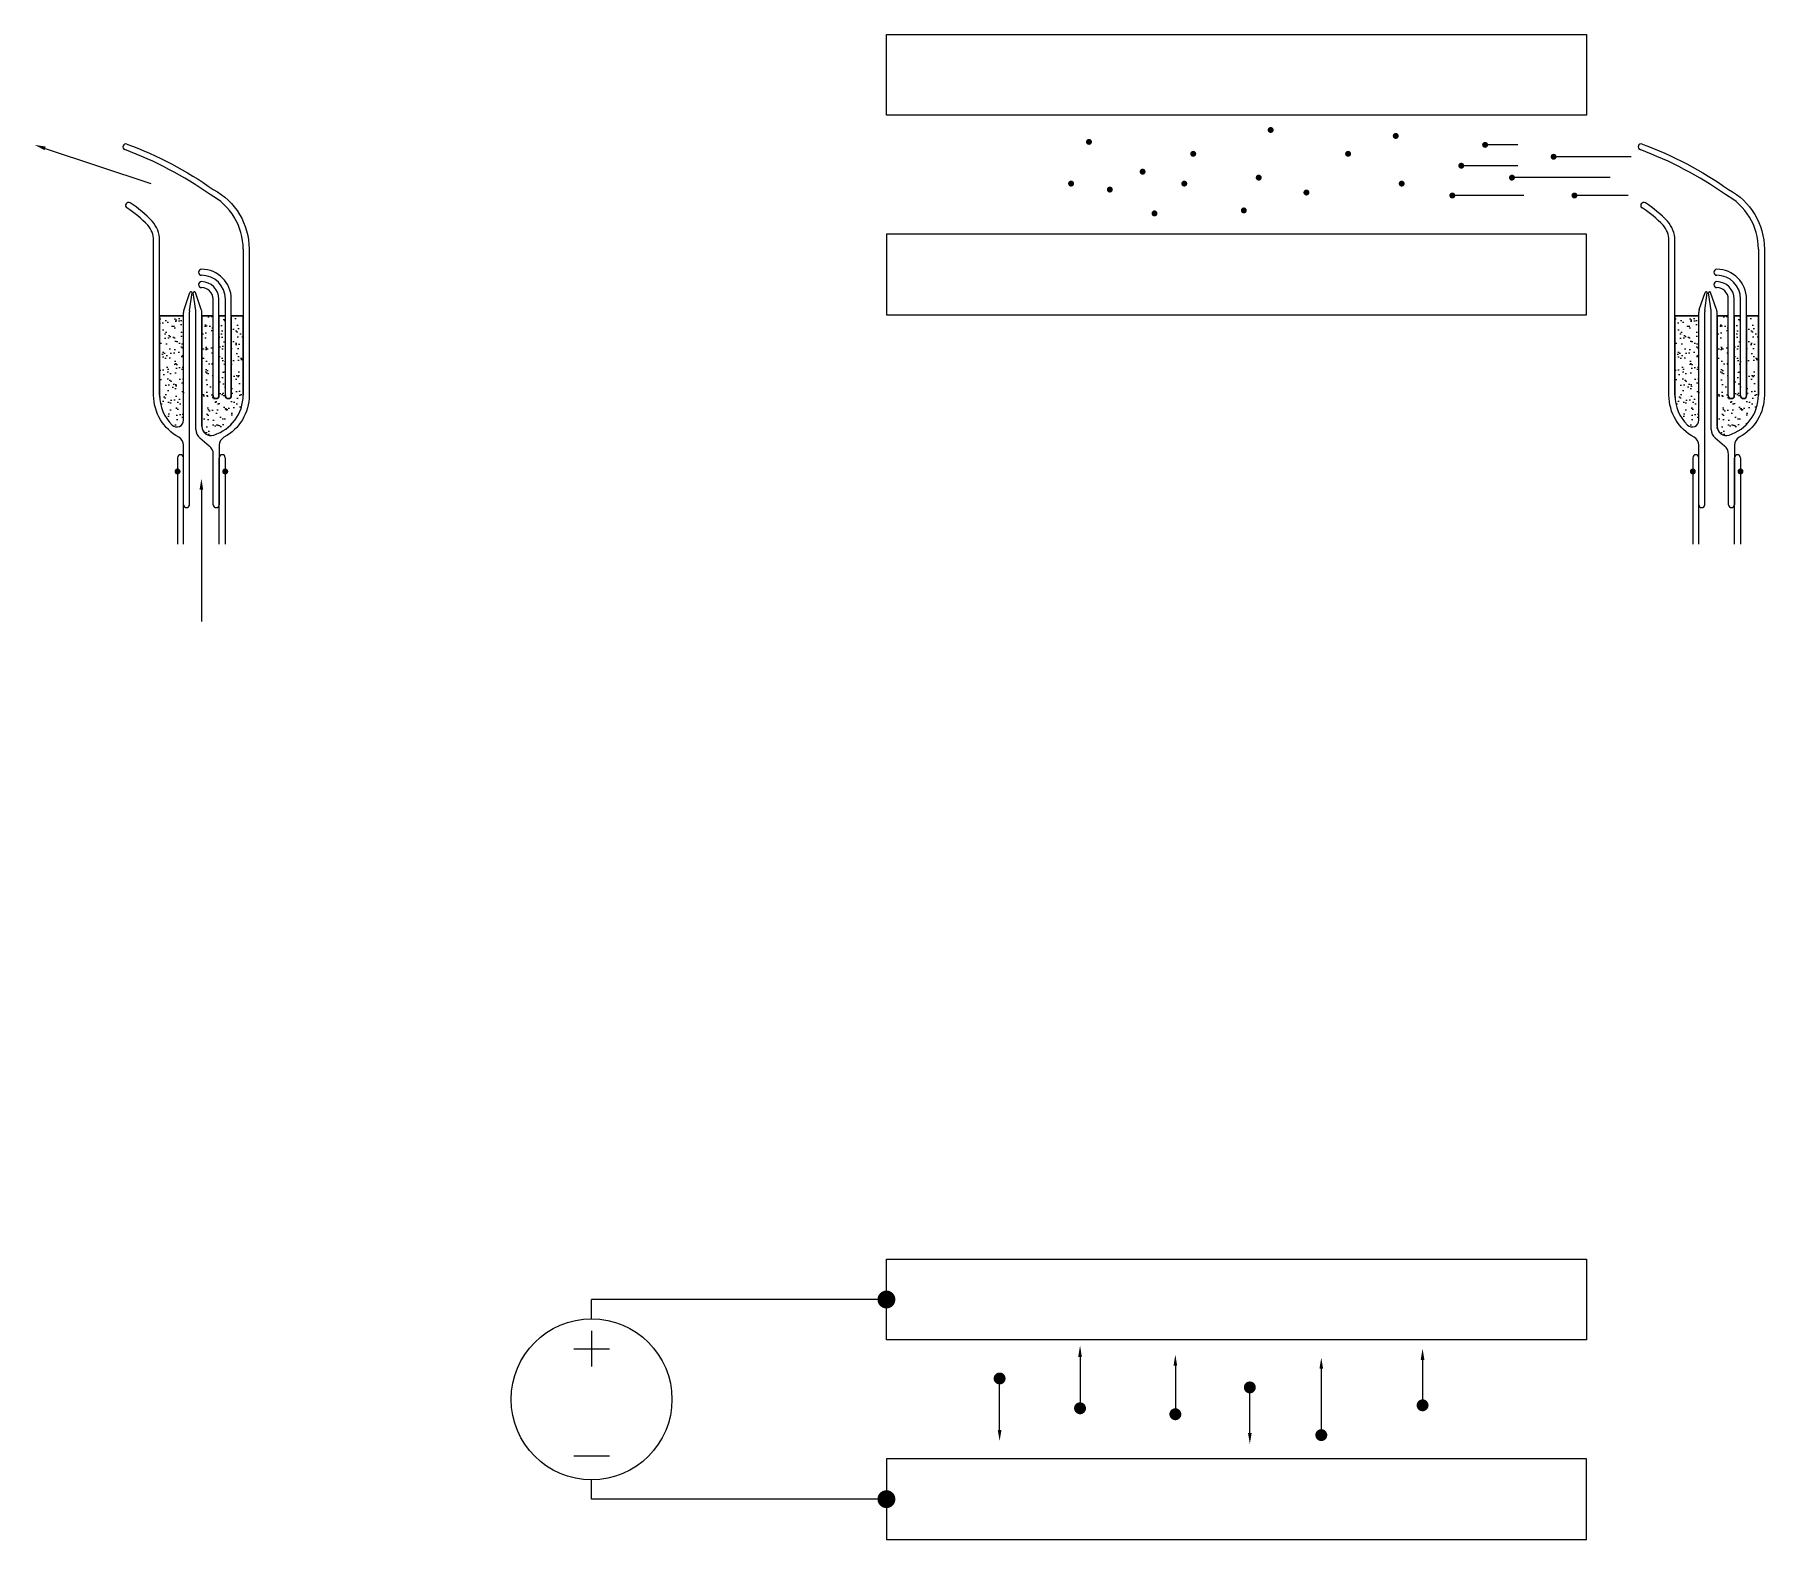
# Model space of a CAD drawing. Extents: x 102 to 683, y -305 to 200.
import ezdxf

# ---------------------------------------------------------------- set-up
doc = ezdxf.new("R2010")
doc.units = 0
doc.layers.get('0').update_dxf_attribs({"linetype": 'CONTINUOUS'})

msp = doc.modelspace()

# ---------------------------------------------------------------- hatches: boundary and pattern name
h = msp.add_hatch()
h.set_pattern_fill('AR-SAND', color=256, scale=0.08, style=0)
edge = h.paths.add_edge_path()
edge.add_line((158.14, 105.59), (158.14, 68.55))
edge.add_arc((161.24, 68.55), 3.09, 180, 287.21254)
edge.add_arc((158, 79), 14.03, 287.21254, 360)
edge.add_line((172.03, 79), (172.03, 105.59))
edge.add_line((172.03, 105.59), (168.04, 105.59))
edge.add_line((168.04, 105.59), (168.04, 78.84))
edge.add_arc((167.04, 78.84), 1, -180, 0, ccw=False)
edge.add_line((166.04, 78.84), (166.04, 105.59))
edge.add_line((166.04, 105.59), (163.9, 105.59))
edge.add_line((163.9, 105.59), (163.9, 78.84))
edge.add_arc((162.9, 78.84), 1, -180, 0, ccw=False)
edge.add_line((161.9, 78.84), (161.9, 105.59))
edge.add_line((161.9, 105.59), (158.14, 105.59))
edge = h.paths.add_edge_path()
edge.add_line((143.97, 105.59), (143.97, 79))
edge.add_arc((158, 79), 14.03, 180, 225.57598)
edge.add_arc((149.75, 70.58), 2.25, 225.57598, 360)
edge.add_line((152, 70.58), (152, 105.59))
edge.add_line((152, 105.59), (143.97, 105.59))
h = msp.add_hatch()
h.set_pattern_fill('AR-SAND', color=256, scale=0.08, style=0)
h.set_pattern_definition([(37.5, (508.7377, 0), (-0.128, 3.915306), [0, -3.08864, 0, -3.4544, 0, -3.302]), (7.5, (508.7377, 0), (3.59619, 5.7346), [0, -1.66624, 0, -2.78384, 0, -1.0668]), (327.5, (506.2384, 0), (6.32794, 0.0115), [0, -1.016, 0, -3.6576, 0, -4.7752]), (317.5, (506.2384, 0), (6.10845, 1.78343), [0, -0.508, 0, -2.39776, 0, -2.7432])])
edge = h.paths.add_edge_path()
edge.add_line((666.88, 105.59), (666.88, 68.55))
edge.add_arc((669.97, 68.55), 3.09, 180, 287.21254)
edge.add_arc((666.74, 79), 14.03, 287.21254, 360)
edge.add_line((680.77, 79), (680.77, 105.59))
edge.add_line((680.77, 105.59), (676.78, 105.59))
edge.add_line((676.78, 105.59), (676.78, 78.84))
edge.add_arc((675.78, 78.84), 1, -180, 0, ccw=False)
edge.add_line((674.78, 78.84), (674.78, 105.59))
edge.add_line((674.78, 105.59), (672.64, 105.59))
edge.add_line((672.64, 105.59), (672.64, 78.84))
edge.add_arc((671.64, 78.84), 1, -180, 0, ccw=False)
edge.add_line((670.64, 78.84), (670.64, 105.59))
edge.add_line((670.64, 105.59), (666.88, 105.59))
edge = h.paths.add_edge_path()
edge.add_line((652.71, 105.59), (652.71, 79))
edge.add_arc((666.74, 79), 14.03, 180, 225.57598)
edge.add_arc((658.49, 70.58), 2.25, 225.57598, 360)
edge.add_line((660.74, 70.58), (660.74, 105.59))
edge.add_line((660.74, 105.59), (652.71, 105.59))

# ---------------------------------------------------------------- linework, layer by layer
for p, q in [((388, 173), (388, 200)), ((388, 200), (623, 200)), ((623, 200), (623, 173)), ((623, 173), (388, 173)), ((600, 163), (589, 163)), ((105.56, 161.81), (141, 150)), ((638, 159), (612, 159)), ((600, 156), (581, 156)), ((631, 152), (598, 152)), ((602, 146), (578, 146)), ((637, 146), (619, 146)), ((143.97, 79), (143.97, 131)), ((172.03, 128), (172.03, 79)), ((623, 133), (388, 133)), ((388, 133), (388, 106)), ((623, 106), (623, 133)), ((652.71, 79), (652.71, 131)), ((680.77, 128), (680.77, 79)), ((152.18, 107.79), (154.17, 113.48)), ((154.03, 107.38), (154.85, 113.31)), ((156.11, 107.38), (155.29, 113.31)), ((157.96, 107.79), (155.98, 113.48)), ((161.9, 78.84), (161.9, 111.23)), ((163.9, 78.84), (163.9, 111.23)), ((166.04, 78.84), (166.04, 111.23)), ((168.04, 78.84), (168.04, 111.23)), ((660.92, 107.79), (662.91, 113.48)), ((662.77, 107.38), (663.59, 113.31)), ((664.85, 107.38), (664.03, 113.31)), ((666.7, 107.79), (664.71, 113.48)), ((670.64, 78.84), (670.64, 111.23)), ((672.64, 78.84), (672.64, 111.23)), ((674.78, 78.84), (674.78, 111.23)), ((676.78, 78.84), (676.78, 111.23)), ((143.97, 105.59), (152, 105.59)), ((152, 70.58), (152, 106.72)), ((154, 42.25), (154, 106.93)), ((156.14, 67.5), (156.14, 106.93)), ((158.14, 68.55), (158.14, 106.72)), ((158.14, 105.59), (161.9, 105.59)), ((163.9, 105.59), (166.04, 105.59)), ((168.04, 105.59), (172.03, 105.59)), ((388, 106), (623, 106)), ((652.71, 105.59), (660.74, 105.59)), ((660.74, 70.58), (660.74, 106.72)), ((662.74, 42.25), (662.74, 106.93)), ((664.88, 67.5), (664.88, 106.93)), ((666.88, 68.55), (666.88, 106.72)), ((666.88, 105.59), (670.64, 105.59)), ((672.64, 105.59), (674.78, 105.59)), ((676.78, 105.59), (680.77, 105.59)), ((151.99, 101.6), (151.99, 101.6)), ((660.73, 101.6), (660.73, 101.6)), ((151.99, 95.25), (151.99, 95.25)), ((660.73, 95.25), (660.73, 95.25)), ((151.99, 88.9), (151.99, 88.9)), ((660.73, 88.9), (660.73, 88.9)), ((151.99, 82.55), (151.99, 82.55)), ((660.73, 82.55), (660.73, 82.55)), ((151.99, 76.2), (151.99, 76.2)), ((660.73, 76.2), (660.73, 76.2)), ((157.49, 64.63), (160.66, 62)), ((666.23, 64.63), (669.39, 62)), ((162, 42.25), (162, 59.13)), ((670.74, 42.25), (670.74, 59.13)), ((150, 58), (150, 29)), ((152, 29), (152, 58)), ((164, 29), (164, 58)), ((166, 58), (166, 29)), ((658.74, 58), (658.74, 29)), ((660.74, 29), (660.74, 58)), ((672.74, 29), (672.74, 58)), ((674.74, 58), (674.74, 29)), ((158, 47.25), (158, 3)), ((388, -211), (623, -211)), ((388, -238), (388, -211)), ((623, -211), (623, -238)), ((388, -224.5), (289, -224.5)), ((289, -231), (289, -224.5)), ((289, -235), (289, -247)), ((623, -238), (388, -238)), ((283, -241), (295, -241)), ((453, -243.75), (453, -261)), ((485, -246.75), (485, -263)), ((534, -247.75), (534, -270)), ((568, -244.75), (568, -260)), ((426, -268.25), (426, -251)), ((510, -269.25), (510, -254)), ((283, -277), (295, -277)), ((623, -278), (388, -278)), ((388, -278), (388, -305)), ((623, -305), (623, -278)), ((289, -291.5), (289, -285)), ((388, -291.5), (289, -291.5)), ((388, -305), (623, -305))]:
    msp.add_line(p, q)
for points, const_width in [([(516.5, 168, 1), (517.5, 168, 1)], 1), ([(455.5, 164, 1), (456.5, 164, 1)], 1), ([(558.5, 166, 1), (559.5, 166, 1)], 1), ([(588.5, 163, 1), (589.5, 163, 1)], 1), ([(490.5, 160, 1), (491.5, 160, 1)], 1), ([(542.5, 160, 1), (543.5, 160, 1)], 1), ([(580.5, 156, 1), (581.5, 156, 1)], 1), ([(611.5, 159, 1), (612.5, 159, 1)], 1), ([(449.5, 150, 1), (450.5, 150, 1)], 1), ([(473.5, 154, 1), (474.5, 154, 1)], 1), ([(487.5, 150, 1), (488.5, 150, 1)], 1), ([(512.5, 152, 1), (513.5, 152, 1)], 1), ([(560.5, 150, 1), (561.5, 150, 1)], 1), ([(597.5, 152, 1), (598.5, 152, 1)], 1), ([(462.5, 148, 1), (463.5, 148, 1)], 1), ([(528.5, 147, 1), (529.5, 147, 1)], 1), ([(577.5, 146, 1), (578.5, 146, 1)], 1), ([(618.5, 146, 1), (619.5, 146, 1)], 1), ([(477.5, 140, 1), (478.5, 140, 1)], 1), ([(507.5, 141, 1), (508.5, 141, 1)], 1), ([(149.5, 53.4, 1), (150.5, 53.4, 1)], 1), ([(166.5, 53.4, -1), (165.5, 53.4, -1)], 1), ([(658.24, 53.4, 1), (659.24, 53.4, 1)], 1), ([(675.24, 53.4, -1), (674.24, 53.4, -1)], 1), ([(386.5, -224.5, 1), (389.5, -224.5, 1)], 3), ([(425, -251, 1), (427, -251, 1)], 2), ([(509, -254, 1), (511, -254, 1)], 2), ([(452, -261, 1), (454, -261, 1)], 2), ([(484, -263, 1), (486, -263, 1)], 2), ([(567, -260, 1), (569, -260, 1)], 2), ([(533, -270, 1), (535, -270, 1)], 2), ([(386.5, -291.5, 1), (389.5, -291.5, 1)], 3)]:
    msp.add_lwpolyline(points, format="xyb", close=True, dxfattribs=dict(const_width=const_width))
for points in [[(133, 163.28, -0.065057), (162, 148, -0.277602), (174.03, 128), (174.03, 79, -0.276276), (165.58, 64.87, 0.276276), (164, 62.23), (164, 42.25)], [(641.74, 163.28, -0.065057), (670.74, 148, -0.277602), (682.77, 128), (682.77, 79, -0.276276), (674.32, 64.87, 0.276276), (672.74, 62.23), (672.74, 42.25)], [(152, 42.25), (152, 62.23, 0.276276), (150.42, 64.87, -0.276276), (141.97, 79), (141.97, 131, 0.189787), (140, 136, 0.063663), (133, 141.82, 0.063663)], [(660.74, 42.25), (660.74, 62.23, 0.276276), (659.16, 64.87, -0.276276), (650.71, 79), (650.71, 131, 0.189787), (648.74, 136, 0.063663), (641.74, 141.82, 0.063663)]]:
    msp.add_lwpolyline(points, format="xyb")
for points in [[(143.97, 105.59), (143.97, 79, 0.201526), (148.18, 68.98, 0.664549), (152, 70.58), (152, 105.59)], [(158.14, 105.59), (158.14, 68.55, 0.505205), (162.15, 65.6, 0.328723), (172.03, 79), (172.03, 105.59), (168.04, 105.59), (168.04, 78.84, -1), (166.04, 78.84), (166.04, 105.59), (163.9, 105.59), (163.9, 78.84, -1), (161.9, 78.84), (161.9, 105.59)], [(652.71, 105.59), (652.71, 79, 0.201526), (656.92, 68.98, 0.664549), (660.74, 70.58), (660.74, 105.59)], [(666.88, 105.59), (666.88, 68.55, 0.505205), (670.89, 65.6, 0.328723), (680.77, 79), (680.77, 105.59), (676.78, 105.59), (676.78, 78.84, -1), (674.78, 78.84), (674.78, 105.59), (672.64, 105.59), (672.64, 78.84, -1), (670.64, 78.84), (670.64, 105.59)]]:
    msp.add_lwpolyline(points, format="xyb", close=True)
msp.add_circle((289, -258), 27)
for centre, radius, start, end in [((132.65, 162.34), 1, 69.66337, 249.66337), ((641.39, 162.34), 1, 69.66337, 249.66337), ((89.04, 44.67), 124.49, 54.71458, 69.66337), ((597.78, 44.67), 124.49, 54.71458, 69.66337), ((151.39, 128), 20.64, 0, 62.40566), ((660.13, 128), 20.64, 0, 62.40566), ((133.54, 142.66), 1, 57.55544, 237.55544), ((113.75, 111.53), 37.89, 42.98468, 57.55544), ((642.27, 142.66), 1, 57.55544, 237.55544), ((622.48, 111.53), 37.89, 42.98468, 57.55544), ((134.64, 131), 9.33, 0, 42.98468), ((643.37, 131), 9.33, 0, 42.98468), ((158.04, 120.24), 1, 90, 270), ((158.04, 116.1), 1, 90, 270), ((158.04, 111.23), 10.01, 0, 90), ((158.04, 111.23), 8.01, 0, 90), ((158.04, 111.23), 5.86, 0, 90), ((666.78, 120.24), 1, 90, 270), ((666.78, 116.1), 1, 90, 270), ((666.78, 111.23), 10.01, 0, 90), ((666.78, 111.23), 8.01, 0, 90), ((666.78, 111.23), 5.86, 0, 90), ((154.5, 113.36), 0.353, 352.12226, 160.74755), ((155.64, 113.36), 0.353, 19.25245, 187.87774), ((158.04, 111.23), 3.86, 0, 90), ((663.24, 113.36), 0.353, 352.12226, 160.74755), ((664.38, 113.36), 0.353, 19.25245, 187.87774), ((666.78, 111.23), 3.86, 0, 90), ((155.25, 106.72), 3.25, 160.74755, 180), ((157.25, 106.93), 3.25, 172.12226, 180), ((152.9, 106.93), 3.25, 0, 7.87774), ((154.9, 106.72), 3.25, 0, 19.25245), ((663.98, 106.72), 3.25, 160.74755, 180), ((665.98, 106.93), 3.25, 172.12226, 180), ((661.64, 106.93), 3.25, 0, 7.87774), ((663.64, 106.72), 3.25, 0, 19.25245), ((158, 79), 14.03, 180, 225.57598), ((162.9, 78.84), 1, 180, 0), ((158, 79), 14.03, 287.21254, 0), ((167.04, 78.84), 1, 180, 0), ((666.74, 79), 14.03, 180, 225.57598), ((671.64, 78.84), 1, 180, 0), ((666.74, 79), 14.03, 287.21254, 0), ((675.78, 78.84), 1, 180, 0), ((149.75, 70.58), 2.25, 225.57598, 0), ((658.49, 70.58), 2.25, 225.57598, 0), ((159.88, 67.5), 3.73, 180, 230.22083), ((161.24, 68.55), 3.09, 180, 287.21254), ((668.62, 67.5), 3.73, 180, 230.22083), ((669.97, 68.55), 3.09, 180, 287.21254), ((151, 58), 1, 0, 180), ((158.27, 59.13), 3.73, 0, 50.22083), ((165, 58), 1, 0, 180), ((659.74, 58), 1, 0, 180), ((667, 59.13), 3.73, 0, 50.22083), ((673.74, 58), 1, 0, 180), ((153, 42.25), 1, 180, 0), ((163, 42.25), 1, 180, 0), ((661.74, 42.25), 1, 180, 0), ((671.74, 42.25), 1, 180, 0)]:
    msp.add_arc(centre, radius, start, end)
for points in [[(105.36, 161.22), (105.76, 162.41), (102, 163)], [(157.38, 47.25), (158.62, 47.25), (158, 51)], [(452.38, -243.75), (453.62, -243.75), (453, -240)], [(484.38, -246.75), (485.62, -246.75), (485, -243)], [(567.38, -244.75), (568.62, -244.75), (568, -241)], [(533.38, -247.75), (534.62, -247.75), (534, -244)], [(426.62, -268.25), (425.38, -268.25), (426, -272)], [(510.62, -269.25), (509.38, -269.25), (510, -273)]]:
    msp.add_solid(points)

doc.saveas('drawing.dxf')
